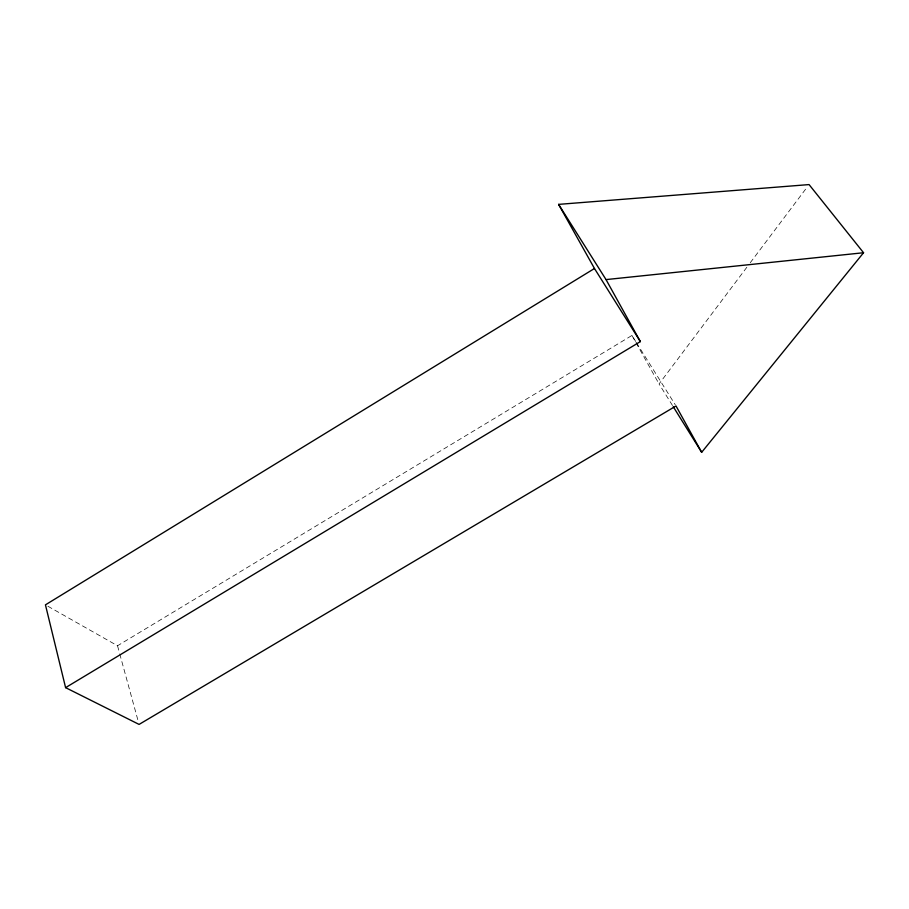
<?xml version="1.0" encoding="UTF-8"?>
<svg xmlns="http://www.w3.org/2000/svg" width="909" height="909" viewBox="0 0 909 909"><rect width="100%" height="100%" fill="white"/><g stroke="black" fill="none" stroke-linecap="round" stroke-linejoin="round"><path stroke-width="0.68" stroke-dasharray="4.54 3.41" d="M672.512 405.528L659.059 383.939L746.846 267.269M750.255 262.735L807.362 186.845M47.893 606.235L117.522 645.765L631.937 335.466L635.675 341.443M636.414 342.636L675.262 404.778M631.937 335.466L635.323 341.523M636.005 342.738L659.059 383.939M117.522 645.765L119.386 652.548M119.749 653.901L138.338 721.712"/><path stroke-width="1.36" d="M673.262 406.732L701.668 452.307L863.55 252.736L809.067 184.584L558.603 204.377L594.475 268.496L640.368 341.602L65.596 687.636L45.45 604.849L594.475 268.496M558.603 204.377L606.03 279.597L863.55 252.736M65.596 687.636L139.088 724.416L676.012 405.971L701.668 452.307M606.03 279.597L640.368 341.602"/></g></svg>
